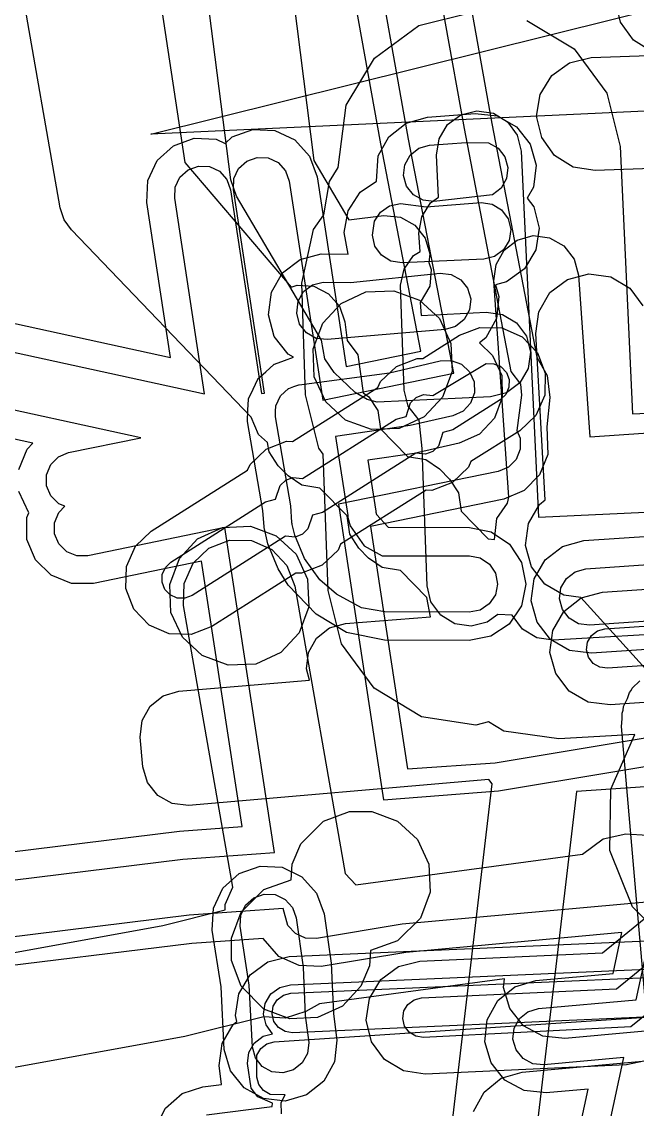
# Model space of a CAD drawing. Header units: metres. Extents: x -3943 to -3664, y 4962 to 6622.
# Drawn here: x -3919.31 to -3897.52, y 6175.87 to 6214.37 of the extents above; entities that cross this region are included whole.
import ezdxf

# ---------------------------------------------------------------- set-up
doc = ezdxf.new("R2010")
doc.units = ezdxf.units.M
doc.layers.add('AI_GREENING_EXCLUSIONS', color=1, linetype='Continuous')

msp = doc.modelspace()

# ---------------------------------------------------------------- linework, layer by layer
at = {"layer": 'AI_GREENING_EXCLUSIONS'}
for points in [[(-3874.791, 6212.249), (-3882.782, 6211.877), (-3914.748, 6210.387), (-3881.761, 6218.598), (-3876.678, 6252.046), (-3877.774, 6276.26), (-3869.782, 6276.622), (-3837.815, 6278.07), (-3870.813, 6269.902), (-3875.924, 6236.563), (-3875.164, 6220.241), (-3874.791, 6212.249)], [(-3911.284, 6201.01), (-3911.283, 6201.019), (-3911.12, 6201.363), (-3910.959, 6201.71), (-3910.953, 6201.716), (-3910.949, 6201.724), (-3910.666, 6201.979), (-3910.385, 6202.238), (-3910.376, 6202.241), (-3910.37, 6202.247), (-3910.01, 6202.375), (-3909.697, 6202.49), (-3909.886, 6202.596), (-3910.372, 6203.222), (-3910.577, 6203.988), (-3910.474, 6204.801), (-3910.082, 6205.476), (-3909.461, 6205.949), (-3908.706, 6206.148), (-3907.752, 6206.143), (-3907.896, 6206.909), (-3907.753, 6207.676), (-3907.327, 6208.33), (-3906.756, 6208.722), (-3906.698, 6209.617), (-3906.316, 6210.298), (-3905.703, 6210.78), (-3904.952, 6210.992), (-3903.253, 6211.125), (-3902.478, 6211.033), (-3901.797, 6210.651), (-3901.315, 6210.038), (-3901.103, 6209.287), (-3901.195, 6208.512), (-3901.413, 6208.124), (-3901.187, 6207.818), (-3900.998, 6207.061), (-3901.114, 6206.289), (-3901.516, 6205.62), (-3902.144, 6205.156), (-3902.54, 6205.058), (-3902.42, 6204.643), (-3902.506, 6203.867), (-3902.882, 6203.184), (-3903.111, 6203), (-3902.641, 6202.557), (-3902.32, 6201.845), (-3902.297, 6201.065), (-3902.574, 6200.335), (-3903.108, 6199.767), (-3903.82, 6199.447), (-3905.418, 6199.085), (-3907.058, 6198.849), (-3906.777, 6197.043), (-3906.779, 6197.011), (-3906.749, 6196.923), (-3906.335, 6196.478), (-3903.458, 6196.466), (-3902.693, 6196.311), (-3902.046, 6195.874), (-3901.615, 6195.224), (-3901.466, 6194.458), (-3901.621, 6193.693), (-3902.058, 6193.046), (-3902.708, 6192.615), (-3903.474, 6192.466), (-3906.467, 6192.479), (-3907.818, 6192.751), (-3908.894, 6193.391), (-3909.884, 6194.423), (-3910.24, 6195.005), (-3910.599, 6195.881), (-3910.723, 6196.414), (-3910.731, 6196.435), (-3910.732, 6196.453), (-3910.736, 6196.47), (-3910.735, 6196.493), (-3910.779, 6197.071), (-3911.32, 6200.222), (-3911.32, 6200.231), (-3911.323, 6200.239), (-3911.304, 6200.62), (-3911.288, 6201.002), (-3911.284, 6201.01)], [(-3905.747, 6209.307), (-3905.556, 6209.648), (-3905.249, 6209.889), (-3904.874, 6209.995), (-3903.575, 6210.096), (-3902.788, 6210.082), (-3902.447, 6209.891), (-3902.206, 6209.584), (-3902.1, 6209.209), (-3902.146, 6208.821), (-3902.337, 6208.481), (-3902.643, 6208.24), (-3904.718, 6208.001), (-3905.105, 6208.047), (-3905.446, 6208.238), (-3905.687, 6208.544), (-3905.793, 6208.92), (-3905.747, 6209.307)], [(-3902.256, 6206.293), (-3902.57, 6206.061), (-3902.949, 6205.967), (-3905.848, 6205.829), (-3906.242, 6205.89), (-3906.581, 6206.1), (-3906.811, 6206.426), (-3906.895, 6206.816), (-3906.825, 6207.304), (-3906.612, 6207.631), (-3906.29, 6207.852), (-3905.908, 6207.932), (-3904.993, 6207.822), (-3903.044, 6207.965), (-3902.658, 6207.907), (-3902.323, 6207.706), (-3902.092, 6207.392), (-3901.997, 6207.013), (-3902.055, 6206.627), (-3902.256, 6206.293)], [(-3908.888, 6203.16), (-3909.233, 6203.354), (-3909.476, 6203.667), (-3909.579, 6204.049), (-3909.529, 6204.476), (-3909.332, 6204.814), (-3909.022, 6205.05), (-3908.645, 6205.15), (-3907.678, 6205.143), (-3904.498, 6205.467), (-3904.111, 6205.424), (-3903.769, 6205.236), (-3903.525, 6204.932), (-3903.416, 6204.557), (-3903.459, 6204.169), (-3903.647, 6203.827), (-3903.952, 6203.583), (-3904.326, 6203.475), (-3908.495, 6203.115), (-3908.888, 6203.16)], [(-3906.141, 6204.848), (-3905.224, 6204.507), (-3904.525, 6203.86), (-3904.116, 6202.978), (-3904.077, 6201.992), (-3904.418, 6201.075), (-3905.065, 6200.376), (-3905.947, 6199.967), (-3906.933, 6199.928), (-3907.85, 6200.269), (-3908.549, 6200.916), (-3908.958, 6201.798), (-3908.997, 6202.784), (-3908.656, 6203.701), (-3908.009, 6204.4), (-3907.127, 6204.809), (-3906.141, 6204.848)], [(-3901.596, 6203.217), (-3901.057, 6202.653), (-3900.775, 6201.925), (-3900.793, 6201.145), (-3901.108, 6200.431), (-3901.673, 6199.892), (-3903.407, 6198.804), (-3903.498, 6198.598), (-3904.063, 6198.059), (-3904.79, 6197.777), (-3904.993, 6197.782), (-3908.024, 6195.871), (-3908.115, 6195.665), (-3908.68, 6195.126), (-3909.407, 6194.844), (-3909.61, 6194.848), (-3912.582, 6192.96), (-3913.31, 6192.678), (-3914.09, 6192.696), (-3914.804, 6193.011), (-3915.343, 6193.576), (-3915.625, 6194.303), (-3915.607, 6195.083), (-3915.291, 6195.797), (-3914.727, 6196.336), (-3911.317, 6198.488), (-3911.226, 6198.694), (-3910.662, 6199.233), (-3909.934, 6199.515), (-3909.731, 6199.511), (-3906.7, 6201.422), (-3906.609, 6201.628), (-3906.045, 6202.167), (-3905.317, 6202.449), (-3905.114, 6202.444), (-3903.818, 6203.268), (-3903.09, 6203.55), (-3902.31, 6203.532), (-3901.596, 6203.217)], [(-3904.754, 6201.133), (-3902.866, 6202.269), (-3902.593, 6202.263), (-3902.343, 6202.153), (-3902.155, 6201.955), (-3902.056, 6201.701), (-3902.062, 6201.428), (-3902.172, 6201.178), (-3902.37, 6200.989), (-3904.045, 6199.925), (-3904.4, 6199.828), (-3904.562, 6199.345), (-3904.76, 6199.157), (-3905.015, 6199.058), (-3905.354, 6199.093), (-3908.662, 6196.991), (-3909.017, 6196.895), (-3909.179, 6196.412), (-3909.377, 6196.223), (-3909.631, 6196.124), (-3909.971, 6196.16), (-3913.279, 6194.057), (-3913.534, 6193.959), (-3913.807, 6193.965), (-3914.057, 6194.075), (-3914.245, 6194.273), (-3914.344, 6194.527), (-3914.338, 6194.8), (-3914.227, 6195.05), (-3914.03, 6195.239), (-3910.679, 6197.368), (-3910.324, 6197.465), (-3910.162, 6197.948), (-3909.965, 6198.136), (-3909.71, 6198.235), (-3909.371, 6198.199), (-3906.062, 6200.302), (-3905.707, 6200.398), (-3905.545, 6200.881), (-3905.348, 6201.07), (-3905.093, 6201.168), (-3904.754, 6201.133)], [(-3909.735, 6196.567), (-3909.743, 6196.587), (-3909.744, 6196.605), (-3909.748, 6196.622), (-3909.747, 6196.644), (-3909.791, 6197.225), (-3910.332, 6200.376), (-3910.332, 6200.38), (-3910.333, 6200.385), (-3910.324, 6200.575), (-3910.316, 6200.766), (-3910.314, 6200.77), (-3910.314, 6200.774), (-3910.232, 6200.947), (-3910.152, 6201.12), (-3910.148, 6201.123), (-3910.146, 6201.127), (-3910.005, 6201.255), (-3909.864, 6201.384), (-3909.86, 6201.385), (-3909.857, 6201.388), (-3909.677, 6201.452), (-3909.498, 6201.518), (-3909.494, 6201.518), (-3909.489, 6201.519), (-3906.297, 6201.938), (-3904.494, 6202.37), (-3904.104, 6202.382), (-3903.739, 6202.244), (-3903.455, 6201.976), (-3903.295, 6201.62), (-3903.283, 6201.23), (-3903.421, 6200.865), (-3903.689, 6200.581), (-3904.045, 6200.421), (-3905.564, 6200.074), (-3908.201, 6199.687), (-3907.766, 6196.891), (-3907.769, 6196.812), (-3907.689, 6196.527), (-3907.184, 6195.816), (-3906.548, 6195.46), (-3903.462, 6195.466), (-3903.079, 6195.388), (-3902.756, 6195.17), (-3902.541, 6194.845), (-3902.466, 6194.462), (-3902.544, 6194.079), (-3902.762, 6193.756), (-3903.087, 6193.541), (-3903.47, 6193.466), (-3906.463, 6193.479), (-3907.289, 6193.615), (-3908.174, 6194.099), (-3908.754, 6194.616), (-3909.302, 6195.368), (-3909.648, 6196.191), (-3909.735, 6196.567)], [(-3911.217, 6196.508), (-3910.3, 6196.167), (-3909.601, 6195.52), (-3909.192, 6194.638), (-3909.153, 6193.652), (-3909.494, 6192.735), (-3910.141, 6192.036), (-3911.023, 6191.627), (-3912.009, 6191.588), (-3912.926, 6191.929), (-3913.625, 6192.576), (-3914.034, 6193.458), (-3914.073, 6194.444), (-3913.732, 6195.361), (-3913.085, 6196.06), (-3912.203, 6196.469), (-3911.217, 6196.508)], [(-3909.739, 6184.541), (-3909.437, 6185.264), (-3908.631, 6186.07), (-3907.714, 6186.411), (-3906.922, 6186.411), (-3906.005, 6186.07), (-3905.306, 6185.423), (-3904.897, 6184.541), (-3904.858, 6183.555), (-3905.199, 6182.638), (-3906.005, 6181.832), (-3906.966, 6181.491), (-3907.005, 6180.944), (-3907.307, 6180.221), (-3907.954, 6179.522), (-3908.836, 6179.113), (-3909.822, 6179.074), (-3910.739, 6179.415), (-3911.545, 6180.221), (-3911.886, 6181.138), (-3911.886, 6181.93), (-3911.545, 6182.847), (-3910.739, 6183.653), (-3909.778, 6183.994), (-3909.739, 6184.541)], [(-3909.393, 6184.097), (-3908.872, 6183.517), (-3908.611, 6182.782), (-3908.359, 6181.035), (-3908.28, 6179.249), (-3908.158, 6178.319), (-3908.245, 6177.543), (-3908.622, 6176.86), (-3909.233, 6176.374), (-3909.982, 6176.158), (-3910.758, 6176.245), (-3911.441, 6176.623), (-3911.927, 6177.233), (-3912.143, 6177.983), (-3912.255, 6180.196), (-3912.57, 6182.21), (-3912.529, 6182.989), (-3912.193, 6183.693), (-3911.613, 6184.215), (-3910.877, 6184.475), (-3910.098, 6184.434), (-3909.393, 6184.097)], [(-3909.731, 6183.006), (-3909.601, 6182.639), (-3909.349, 6180.892), (-3909.278, 6179.181), (-3909.154, 6178.235), (-3909.198, 6177.847), (-3909.386, 6177.506), (-3909.692, 6177.262), (-3910.066, 6177.154), (-3910.454, 6177.198), (-3910.796, 6177.387), (-3911.039, 6177.692), (-3911.147, 6178.067), (-3911.258, 6180.264), (-3911.581, 6182.353), (-3911.56, 6182.742), (-3911.392, 6183.094), (-3911.102, 6183.355), (-3910.734, 6183.485), (-3910.344, 6183.465), (-3909.992, 6183.297), (-3909.731, 6183.006)]]:
    msp.add_lwpolyline(points, close=True, dxfattribs=at)
for points in [[(-3901.428, 6214.419), (-3899.757, 6213.412), (-3898.599, 6211.842), (-3898.13, 6209.949), (-3897.689, 6200.485), (-3894.821, 6200.619), (-3894.973, 6204.915), (-3897.049, 6249.147)], [(-3915.045, 6219.38), (-3913.539, 6209.388), (-3909.777, 6204.968), (-3909.558, 6205.041), (-3908.974, 6205.002), (-3908.45, 6204.742), (-3908.065, 6204.301), (-3907.878, 6203.747), (-3907.792, 6203.082), (-3907.41, 6202.573), (-3907.224, 6201.227), (-3907.028, 6201.093), (-3906.708, 6200.603), (-3906.615, 6199.957), (-3905.65, 6198.972), (-3905.006, 6198.866), (-3904.523, 6198.536), (-3904.173, 6198.178), (-3903.853, 6197.688), (-3903.76, 6197.042), (-3902.795, 6196.057), (-3902.577, 6196.04), (-3902.488, 6196.782), (-3902.111, 6197.33), (-3902.061, 6197.537), (-3902.595, 6205.195), (-3902.521, 6205.775), (-3902.23, 6206.284), (-3901.767, 6206.642), (-3901.203, 6206.796), (-3900.622, 6206.722), (-3900.114, 6206.431), (-3899.756, 6205.968), (-3899.602, 6205.403), (-3899.203, 6199.676), (-3891.599, 6200.195)], [(-3904.991, 6218.06), (-3903.652, 6210.584), (-3901.994, 6201.991), (-3901.659, 6201.535), (-3901.614, 6201.148), (-3901.779, 6199.898), (-3901.666, 6199.629), (-3901.663, 6199.239), (-3901.81, 6198.877), (-3902.084, 6198.599), (-3902.444, 6198.448), (-3908.097, 6197.286), (-3906.5, 6186.818), (-3902.433, 6187.138), (-3886.666, 6189.759)], [(-3904.006, 6218.236), (-3902.669, 6210.767), (-3901.074, 6202.5), (-3900.708, 6201.843), (-3900.617, 6201.068), (-3900.722, 6200.03), (-3900.681, 6199.05), (-3900.975, 6198.327), (-3901.523, 6197.772), (-3902.243, 6197.468), (-3906.965, 6196.498), (-3905.656, 6187.921), (-3902.55, 6188.133), (-3889.222, 6190.348)], [(-3921.133, 6203.002), (-3912.841, 6201.199), (-3913.897, 6208.12), (-3913.879, 6208.509), (-3913.714, 6208.863), (-3913.426, 6209.126), (-3913.059, 6209.259), (-3912.669, 6209.241), (-3912.316, 6209.076), (-3912.053, 6208.788), (-3911.92, 6208.421), (-3910.819, 6201.208), (-3910.721, 6201.224), (-3911.819, 6208.427), (-3911.802, 6208.816), (-3911.637, 6209.17), (-3911.348, 6209.433), (-3910.982, 6209.566), (-3910.592, 6209.548), (-3910.238, 6209.383), (-3909.975, 6209.095), (-3909.842, 6208.728), (-3908.658, 6200.968), (-3904.018, 6201.922), (-3905.617, 6210.211), (-3906.959, 6217.708)], [(-3920.921, 6203.979), (-3914.049, 6202.485), (-3914.885, 6207.969), (-3914.85, 6208.748), (-3914.52, 6209.455), (-3913.944, 6209.982), (-3913.21, 6210.248), (-3912.43, 6210.212), (-3912.112, 6210.064), (-3911.866, 6210.289), (-3911.132, 6210.554), (-3910.353, 6210.519), (-3909.646, 6210.189), (-3909.12, 6209.613), (-3908.854, 6208.879), (-3907.829, 6202.16), (-3905.187, 6202.703), (-3906.604, 6210.049), (-3907.944, 6217.532)], [(-3909.826, 6216.182), (-3908.975, 6209.459), (-3907.731, 6207.356), (-3906.488, 6207.514), (-3905.906, 6207.449), (-3905.394, 6207.166), (-3905.028, 6206.709), (-3904.866, 6206.147), (-3904.9, 6205.843), (-3904.819, 6205.593), (-3904.867, 6205.009), (-3905.205, 6204.428), (-3905.166, 6203.964), (-3902.873, 6204.087), (-3902.293, 6204.004), (-3901.79, 6203.705), (-3901.439, 6203.236), (-3901.295, 6202.669), (-3901.378, 6202.09), (-3901.676, 6201.587), (-3902.145, 6201.236), (-3902.712, 6201.091), (-3906.731, 6200.901), (-3907.084, 6200.991), (-3907.504, 6201.241), (-3908.25, 6201.954), (-3908.585, 6202.435), (-3908.585, 6202.435), (-3908.695, 6203.091), (-3911.715, 6208.199), (-3911.912, 6208.774), (-3912.803, 6215.804)], [(-3904.254, 6173.842), (-3902.656, 6187.389), (-3902.771, 6187.539), (-3913.406, 6186.626), (-3913.988, 6186.691), (-3914.5, 6186.974), (-3914.865, 6187.432), (-3915.027, 6187.994), (-3915.116, 6189.045), (-3915.051, 6189.627), (-3914.768, 6190.139), (-3914.31, 6190.504), (-3913.748, 6190.666), (-3909.121, 6191.057), (-3909.233, 6191.461), (-3909.163, 6192.042), (-3908.875, 6192.551), (-3908.414, 6192.912), (-3907.85, 6193.069), (-3904.835, 6193.296), (-3904.965, 6193.985), (-3905.903, 6194.943), (-3906.547, 6195.049), (-3907.03, 6195.379), (-3907.38, 6195.737), (-3907.7, 6196.227), (-3907.794, 6196.873), (-3908.758, 6197.858), (-3909.402, 6197.964), (-3909.886, 6198.294), (-3910.235, 6198.652), (-3910.555, 6199.142), (-3910.617, 6199.47), (-3910.931, 6199.752), (-3911.188, 6200.365), (-3917.553, 6207.002), (-3917.808, 6207.362), (-3917.948, 6207.781), (-3919.313, 6215.562)], [(-3896.993, 6213.303), (-3897.655, 6213.716), (-3898.109, 6214.351), (-3898.286, 6215.111)], [(-3896.077, 6181.414), (-3897.693, 6183.03), (-3898.488, 6185.031), (-3898.449, 6187.204), (-3897.607, 6189.138), (-3900.295, 6188.984), (-3902.239, 6189.259), (-3902.785, 6189.583), (-3903.233, 6189.471), (-3905.162, 6189.763), (-3906.833, 6190.77), (-3907.991, 6192.34), (-3908.461, 6194.233), (-3908.643, 6199.064), (-3908.795, 6199.269), (-3909.264, 6201.163), (-3909.4, 6205.11), (-3908.981, 6207.016), (-3908.621, 6207.531), (-3908.621, 6207.531), (-3908.42, 6208.714), (-3908.106, 6209.213), (-3907.828, 6211.412), (-3906.82, 6213.083), (-3905.251, 6214.241), (-3903.357, 6214.711)], [(-3893.308, 6209.303), (-3899.013, 6209.101), (-3899.783, 6209.226), (-3900.447, 6209.636), (-3900.903, 6210.269), (-3901.082, 6211.029), (-3900.957, 6211.799), (-3900.547, 6212.463), (-3899.914, 6212.919), (-3899.154, 6213.099), (-3891.315, 6213.373)], [(-3895.619, 6192.758), (-3900.495, 6192.478), (-3901.079, 6192.561), (-3901.585, 6192.862), (-3901.944, 6193.361), (-3902.451, 6193.387), (-3902.828, 6193.108), (-3903.396, 6192.968), (-3903.975, 6193.055), (-3904.476, 6193.357), (-3904.824, 6193.828), (-3904.964, 6194.396), (-3905.141, 6199.265), (-3905.238, 6200.262), (-3905.627, 6200.758), (-3905.768, 6201.326), (-3905.901, 6205.039), (-3905.775, 6205.61), (-3905.775, 6205.61), (-3905.44, 6206.09), (-3905.208, 6206.239), (-3905.248, 6206.888), (-3905.15, 6207.465), (-3904.839, 6207.961), (-3904.554, 6208.163), (-3904.623, 6209.646), (-3904.535, 6210.225), (-3904.233, 6210.726), (-3903.762, 6211.074), (-3903.194, 6211.214), (-3902.615, 6211.127), (-3902.114, 6210.825), (-3901.767, 6210.354), (-3901.626, 6209.786), (-3901.022, 6196.826), (-3891.161, 6197.285)], [(-3892.169, 6185.879), (-3899.514, 6193.991), (-3900.114, 6194.069), (-3900.79, 6194.457), (-3901.267, 6195.075), (-3901.471, 6195.828), (-3901.371, 6196.602), (-3900.983, 6197.279), (-3900.777, 6197.438), (-3901.115, 6203.332), (-3901.007, 6204.105), (-3900.611, 6204.778), (-3899.988, 6205.248), (-3899.233, 6205.444), (-3898.46, 6205.335), (-3897.787, 6204.94), (-3897.317, 6204.317)], [(-3921.377, 6183.77), (-3913.606, 6184.722), (-3910.363, 6184.954), (-3912.118, 6196.46), (-3916.969, 6195.463), (-3917.359, 6195.461), (-3917.721, 6195.608), (-3917.998, 6195.882), (-3918.15, 6196.242), (-3918.152, 6196.632), (-3918.005, 6196.993), (-3917.785, 6197.217), (-3918.004, 6197.306), (-3918.281, 6197.58), (-3918.433, 6197.94), (-3918.435, 6198.33), (-3918.288, 6198.691), (-3918.014, 6198.969), (-3917.654, 6199.12), (-3915.103, 6199.644), (-3921.382, 6201.009)], [(-3919.417, 6198.519), (-3919.123, 6199.242), (-3918.917, 6199.45), (-3921.418, 6199.993)], [(-3921.498, 6184.762), (-3913.727, 6185.714), (-3911.515, 6185.874), (-3912.948, 6195.268), (-3916.768, 6194.484), (-3917.548, 6194.479), (-3918.271, 6194.773), (-3918.826, 6195.322), (-3919.129, 6196.041), (-3919.134, 6196.821), (-3919.069, 6196.98), (-3919.412, 6197.739)], [(-3892.225, 6192.48), (-3899.139, 6192.009), (-3899.913, 6192.109), (-3900.59, 6192.497), (-3901.067, 6193.115), (-3901.271, 6193.868), (-3901.171, 6194.642), (-3900.782, 6195.319), (-3900.165, 6195.796), (-3899.411, 6196), (-3895.662, 6196.255)], [(-3921.529, 6181.06), (-3914.314, 6182.373), (-3914.314, 6182.373), (-3912.113, 6182.923), (-3912.109, 6183.121), (-3911.841, 6183.735), (-3913.583, 6193.704), (-3913.565, 6194.484), (-3913.25, 6195.198), (-3912.685, 6195.736), (-3911.957, 6196.018), (-3911.177, 6196), (-3910.463, 6195.685), (-3909.925, 6195.12), (-3909.643, 6194.392), (-3907.864, 6184.214), (-3907.483, 6183.814), (-3899.453, 6184.897), (-3898.728, 6185.447), (-3897.929, 6185.623), (-3897.152, 6185.575)], [(-3891.937, 6193.502), (-3899.207, 6193.007), (-3899.594, 6193.057), (-3899.933, 6193.251), (-3900.171, 6193.56), (-3900.273, 6193.936), (-3900.223, 6194.323), (-3900.029, 6194.662), (-3899.72, 6194.9), (-3899.343, 6195.002), (-3894.413, 6195.338)], [(-3891.764, 6190.642), (-3898.479, 6190.184), (-3899.253, 6190.284), (-3899.93, 6190.672), (-3900.407, 6191.29), (-3900.611, 6192.044), (-3900.511, 6192.818), (-3900.123, 6193.494), (-3899.505, 6193.971), (-3898.752, 6194.175), (-3891.633, 6194.66)], [(-3891.591, 6191.957), (-3898.568, 6191.481), (-3898.839, 6191.516), (-3899.076, 6191.652), (-3899.243, 6191.868), (-3899.314, 6192.132), (-3899.279, 6192.403), (-3899.143, 6192.64), (-3898.927, 6192.807), (-3898.663, 6192.878), (-3891.545, 6193.363)], [(-3870.693, 6192.546), (-3879.333, 6188.487), (-3886.741, 6182.95), (-3887.176, 6182.417), (-3887.777, 6181.92), (-3888.496, 6181.7), (-3891.746, 6179.399), (-3892.72, 6179.04), (-3900.081, 6178.37), (-3900.857, 6178.452), (-3901.542, 6178.825), (-3902.033, 6179.432), (-3902.254, 6180.18), (-3902.222, 6180.487), (-3908.775, 6179.604), (-3909.251, 6179.334), (-3909.992, 6179.088), (-3910.742, 6179.143), (-3913.534, 6178.449), (-3920.813, 6177.124)], [(-3897.082, 6178.008), (-3898.074, 6189.419), (-3898.049, 6189.684), (-3898.058, 6189.893), (-3898.019, 6190.001), (-3898.007, 6190.131), (-3897.87, 6190.413), (-3897.792, 6190.627), (-3897.736, 6190.689), (-3897.694, 6190.774), (-3897.423, 6191.031)], [(-3885.245, 6188.866), (-3897.745, 6178.786), (-3905.09, 6178.411), (-3905.36, 6178.452), (-3905.594, 6178.593), (-3905.756, 6178.813), (-3905.822, 6179.078), (-3905.781, 6179.348), (-3905.64, 6179.582), (-3905.42, 6179.744), (-3905.155, 6179.809), (-3898.258, 6180.129), (-3886.204, 6189.953)], [(-3897.281, 6177.572), (-3897.903, 6177.442), (-3905.03, 6177.112), (-3905.802, 6177.229), (-3906.47, 6177.632), (-3906.933, 6178.26), (-3907.12, 6179.018), (-3907.004, 6179.789), (-3906.601, 6180.457), (-3905.973, 6180.921), (-3905.215, 6181.108), (-3898.747, 6181.407), (-3888.706, 6189.591)], [(-3893.075, 6187.571), (-3899.666, 6187.121), (-3901.412, 6172.326)], [(-3900.16, 6167.667), (-3897.996, 6177.698), (-3900.833, 6177.439), (-3901.221, 6177.481), (-3901.564, 6177.667), (-3901.564, 6177.667), (-3901.809, 6177.97), (-3901.92, 6178.345), (-3901.879, 6178.733), (-3901.692, 6179.075), (-3901.389, 6179.321), (-3901.015, 6179.431), (-3897.554, 6179.746), (-3896.801, 6183.239), (-3905.838, 6182.416), (-3908.874, 6181.911), (-3909.267, 6181.924), (-3909.625, 6182.088), (-3909.891, 6182.377), (-3910.06, 6182.97), (-3913.388, 6182.733), (-3921.133, 6181.784)], [(-3901.138, 6167.877), (-3899.261, 6176.579), (-3900.743, 6176.444), (-3901.519, 6176.526), (-3902.204, 6176.899), (-3902.695, 6177.506), (-3902.695, 6177.506), (-3902.916, 6178.254), (-3902.834, 6179.03), (-3902.461, 6179.715), (-3901.854, 6180.206), (-3901.105, 6180.427), (-3898.377, 6180.676), (-3898.065, 6182.12), (-3905.71, 6181.423), (-3908.71, 6180.925), (-3909.496, 6180.951), (-3910.211, 6181.279), (-3910.767, 6181.917), (-3913.291, 6181.738), (-3921.012, 6180.792)], [(-3914.578, 6175.211), (-3914.229, 6175.909), (-3913.639, 6176.42), (-3912.899, 6176.666), (-3912.243, 6176.749), (-3912.322, 6177.421), (-3912.221, 6178.195), (-3911.831, 6178.871), (-3911.698, 6178.973), (-3911.751, 6179.187), (-3911.632, 6179.958), (-3911.227, 6180.625), (-3910.598, 6181.087), (-3909.84, 6181.273), (-3889.869, 6182.15)], [(-3912.774, 6175.674), (-3910.444, 6175.967), (-3910.433, 6176.084), (-3910.952, 6176.302), (-3911.19, 6176.612), (-3911.324, 6177.487), (-3911.274, 6177.874), (-3911.079, 6178.212), (-3910.77, 6178.45), (-3910.431, 6178.541), (-3910.659, 6178.852), (-3910.752, 6179.231), (-3910.692, 6179.616), (-3910.49, 6179.95), (-3910.175, 6180.181), (-3909.796, 6180.274), (-3888.592, 6181.2)], [(-3910.119, 6175.706), (-3910.134, 6176.112), (-3909.982, 6176.374), (-3910.518, 6176.392), (-3910.755, 6176.528), (-3910.921, 6176.744), (-3910.992, 6177.008), (-3910.99, 6177.778), (-3910.853, 6178.015), (-3910.637, 6178.181), (-3910.373, 6178.252), (-3897.009, 6179.138), (-3909.722, 6178.575), (-3909.992, 6178.617), (-3910.225, 6178.758), (-3910.387, 6178.979), (-3910.452, 6179.244), (-3910.41, 6179.514), (-3910.269, 6179.747), (-3910.049, 6179.909), (-3909.783, 6179.974), (-3888.273, 6180.919)], [(-3903.318, 6175.787), (-3902.945, 6176.472), (-3902.338, 6176.963), (-3901.59, 6177.184), (-3893.08, 6177.959)]]:
    msp.add_lwpolyline(points, dxfattribs=at)

doc.saveas('drawing.dxf')
